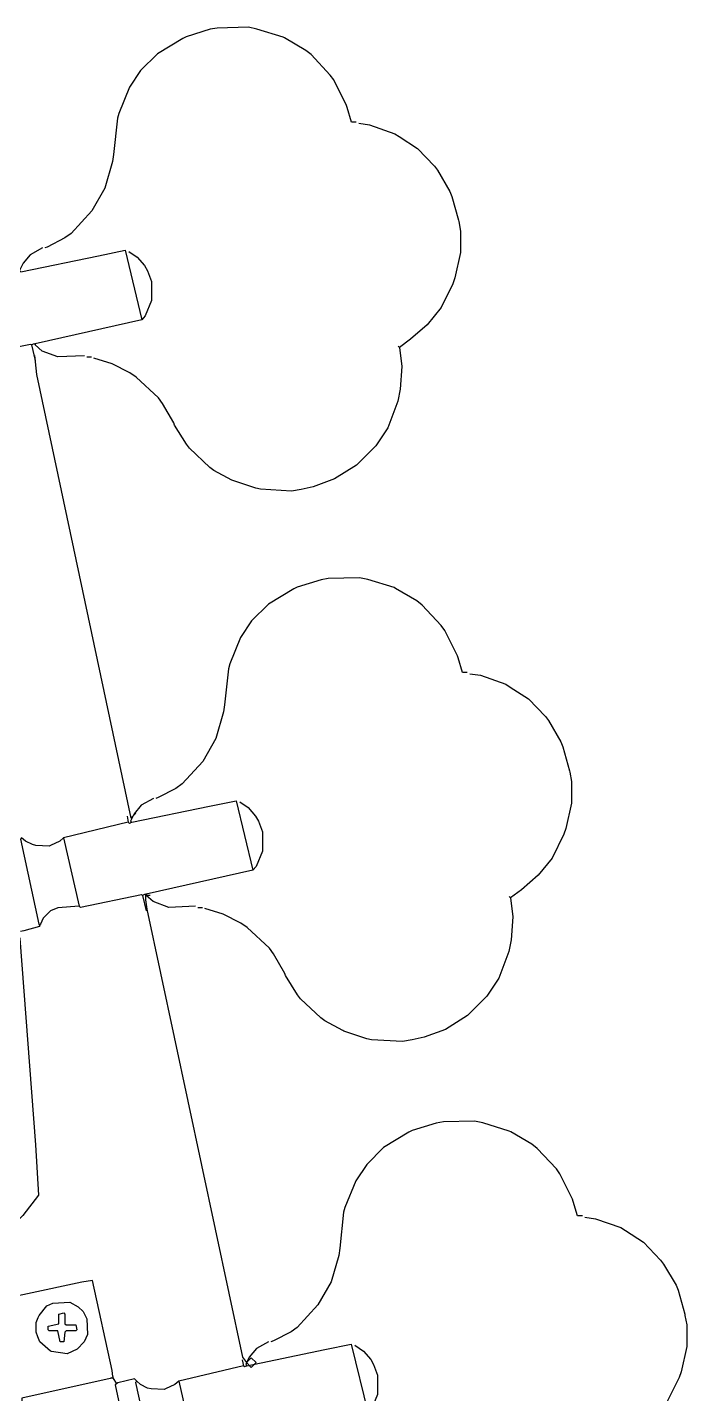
# Model space of a CAD drawing. Extents: x 49 to 882, y -9 to 1184.
# Drawn here: x 620.6 to 676.2, y 1034.9 to 1150.1 of the extents above; entities that cross this region are included whole.
import ezdxf

# ---------------------------------------------------------------- set-up
doc = ezdxf.new("R2010")
doc.units = 0
doc.layers.get('0').update_dxf_attribs({"linetype": 'CONTINUOUS'})
doc.layers.add('HeadStock', color=7, linetype='CONTINUOUS')
doc.layers.add('Hrdware', color=7, linetype='CONTINUOUS')

# ---------------------------------------------------------------- blocks, each defined once
blk = doc.blocks.new('*G2')
at = {"linetype": 'CONTINUOUS'}
for p, q in [((630.249209, 1125.419778, -1), (621.262726, 1123.400012, -1)), ((621.161755, 1123.400012, -1), (620.959811, 1123.299024, -1)), ((620.959811, 1123.299024, -1), (621.262726, 1121.986177, -1)), ((621.161755, 1123.400012, -1), (621.262726, 1123.400012, -1)), ((621.262726, 1123.400012, -1), (621.262726, 1123.299024, -1)), ((651.857154, 1123.198036, -1), (651.958126, 1123.097048, -1)), ((625.60451, 1122.289141, -1), (626.008397, 1122.289141, -1))]:
    blk.add_line(p, q, dxfattribs=at)
for points in [[(648.323145, 1142.082843, -1), (647.919258, 1142.082843, -1), (647.545662, 1143.304801, -1), (647.485079, 1143.48658, -1), (646.424876, 1145.627532, -1), (646.126, 1146.039564, -1), (644.505909, 1147.762828, -1), (644.062643, 1148.117499, -1), (642.274939, 1149.17222, -1), (642.153773, 1149.232813, -1), (639.936434, 1149.917514, -1), (639.235691, 1150.060917, -1), (636.60356, 1150.000829, -1), (635.996821, 1149.897821, -1), (633.975065, 1149.273208, -1), (633.692344, 1149.131825, -1), (631.561841, 1147.839175, -1), (630.148237, 1146.425339, -1), (629.219297, 1145.021602, -1), (628.300455, 1142.79986, -1), (628.194131, 1142.394695, -1), (627.868296, 1139.3501, -1), (627.783479, 1138.756289, -1), (627.13928, 1136.518389, -1), (626.03263, 1134.591533, -1), (624.291878, 1132.690934, -1), (623.76733, 1132.311622, -1), (622.282541, 1131.549766, -1), (622.0705, 1131.479074, -1)], [(648.525088, 1141.981855, -1), (649.424948, 1141.845218, -1), (651.564336, 1141.093158, -1), (651.948029, 1140.850786, -1), (653.472702, 1139.861101, -1), (654.910539, 1138.364455, -1), (655.164988, 1138.025134, -1), (656.219132, 1136.235622, -1), (656.380687, 1135.811471, -1), (656.944614, 1133.809581, -1), (656.963193, 1133.695363, -1), (657.107683, 1132.89291, -1), (657.107683, 1131.075121, -1), (656.633116, 1128.944269, -1), (656.471562, 1128.459525, -1), (655.467903, 1126.447839, -1), (654.305516, 1124.99391, -1), (652.885046, 1123.779728, -1), (651.958126, 1123.097048, -1)], [(621.868557, 1131.479074, -1), (620.840665, 1130.897382, -1), (620.232815, 1130.176326, -1), (619.950094, 1129.560297, -1), (620.051066, 1129.459309, -1)], [(620.051066, 1129.459309, -1), (626.606452, 1130.811037, -1), (628.835605, 1131.277098, -1), (630.249209, 1125.419778, -1)], [(629.13852, 1131.17611, -1), (629.865011, 1130.695809, -1), (630.474476, 1129.979802, -1), (630.723776, 1129.550198, -1), (631.056982, 1128.651403, -1), (631.056982, 1127.03559, -1), (630.52789, 1125.740921, -1), (630.249209, 1125.419778, -1)], [(620.959811, 1123.299024, -1), (620.85884, 1123.349518, -1), (615.709282, 1122.289141, -1), (615.608311, 1122.39013, -1)], [(625.402566, 1122.39013, -1), (623.181189, 1122.289141, -1), (621.858459, 1122.773885, -1), (621.262726, 1123.299024, -1)], [(651.958126, 1123.097048, -1), (652.16007, 1121.481235, -1), (652.01356, 1119.566598, -1), (651.81828, 1118.560351, -1), (650.968603, 1116.320734, -1), (649.962925, 1114.797831, -1), (648.341319, 1113.175959, -1), (646.495557, 1112.008535, -1), (644.697049, 1111.346759, -1), (643.672993, 1111.122969, -1), (642.870672, 1110.978455, -1), (640.237633, 1111.141551, -1), (639.849296, 1111.219312, -1), (637.912961, 1111.867151, -1), (637.832184, 1111.907547, -1), (636.325686, 1112.719492, -1), (635.986421, 1112.973983, -1), (634.263844, 1114.595855, -1), (634.009395, 1114.935175, -1), (633.005736, 1116.542909, -1), (632.945153, 1116.724687, -1), (631.989052, 1118.366151, -1), (631.662812, 1118.85554, -1), (629.7599, 1120.595669, -1), (629.223942, 1120.952965, -1), (627.735013, 1121.713508, -1), (626.21034, 1122.188153, -1)]]:
    blk.add_polyline3d(points, dxfattribs=at)
blk = doc.blocks.new('*G3')
at = {"linetype": 'CONTINUOUS'}
for p, q in [((629.003191, 1083.581945), (629.104163, 1083.077004)), ((629.104163, 1083.077004), (623.65169, 1081.764156)), ((623.65169, 1081.764156), (624.964323, 1076.007825)), ((639.605221, 1079.037473), (630.618738, 1077.017707)), ((630.517767, 1077.017707), (630.315823, 1076.916719)), ((630.315823, 1076.916719), (630.618738, 1075.603872)), ((630.517767, 1077.017707), (630.618738, 1077.017707)), ((630.618738, 1077.017707), (630.618738, 1076.916719)), ((661.213166, 1076.815731), (661.314138, 1076.714743)), ((634.960522, 1075.906836), (635.364409, 1075.906836))]:
    blk.add_line(p, q, dxfattribs=at)
for points in [[(657.679157, 1095.700538), (657.27527, 1095.700538), (656.901674, 1096.922496), (656.841091, 1097.104275), (655.780888, 1099.245227), (655.482012, 1099.657259), (653.861921, 1101.380523), (653.418655, 1101.735194), (651.630951, 1102.789915), (651.509785, 1102.850508), (649.292446, 1103.535209), (648.591703, 1103.678612), (645.959572, 1103.618524), (645.352833, 1103.515516), (643.331077, 1102.890903), (643.048356, 1102.74952), (640.917853, 1101.45687), (639.504249, 1100.043034), (638.575309, 1098.639297), (637.656467, 1096.417555), (637.550143, 1096.01239), (637.224308, 1092.967795), (637.139491, 1092.373984), (636.495292, 1090.136084), (635.388642, 1088.209228), (633.64789, 1086.308629), (633.123342, 1085.929317), (631.638553, 1085.167461), (631.426512, 1085.096769)], [(657.8811, 1095.59955), (658.78096, 1095.462913), (660.920348, 1094.710853), (661.304041, 1094.468481), (662.828714, 1093.478796), (664.266551, 1091.98215), (664.521, 1091.642829), (665.575144, 1089.853317), (665.736699, 1089.429166), (666.300626, 1087.427276), (666.319205, 1087.313058), (666.463695, 1086.510605), (666.463695, 1084.692816), (665.989128, 1082.561964), (665.827574, 1082.07722), (664.823915, 1080.065534), (663.661528, 1078.611605), (662.241058, 1077.397423), (661.314138, 1076.714743)], [(631.224569, 1085.096769), (630.196677, 1084.515077), (629.588827, 1083.794021), (629.306106, 1083.177992), (629.407078, 1083.077004)], [(629.407078, 1083.077004), (635.962464, 1084.428732), (638.191617, 1084.894793), (639.605221, 1079.037473)], [(638.494532, 1084.793805), (639.221023, 1084.313504), (639.830488, 1083.597497), (640.079788, 1083.167893), (640.412994, 1082.269098), (640.412994, 1080.653285), (639.883902, 1079.358616), (639.605221, 1079.037473)], [(629.407078, 1083.077004), (629.205134, 1082.976016), (629.104163, 1083.077004)], [(620.117681, 1081.764156), (620.016709, 1081.663168), (621.570159, 1074.500777), (621.632256, 1074.392012)], [(623.65169, 1081.764156), (623.3306, 1081.485429), (622.551099, 1081.12793), (622.44003, 1081.057238), (621.320456, 1081.122578), (621.035311, 1081.193875), (620.438771, 1081.485429), (620.117681, 1081.764156)], [(630.315823, 1076.916719), (630.214852, 1076.967213), (625.065294, 1075.906836), (624.964323, 1076.007825)], [(634.758578, 1076.007825), (632.537201, 1075.906836), (631.214471, 1076.39158), (630.618738, 1076.916719)], [(661.314138, 1076.714743), (661.516082, 1075.09893), (661.369572, 1073.184293), (661.174292, 1072.178046), (660.324615, 1069.938429), (659.318937, 1068.415526), (657.697331, 1066.793654), (655.851569, 1065.62623), (654.053061, 1064.964454), (653.029005, 1064.740664), (652.226684, 1064.59615), (649.593645, 1064.759246), (649.205308, 1064.837007), (647.268973, 1065.484846), (647.188196, 1065.525242), (645.681698, 1066.337187), (645.342433, 1066.591678), (643.619856, 1068.21355), (643.365407, 1068.55287), (642.361748, 1070.160604), (642.301165, 1070.342382), (641.345064, 1071.983846), (641.018824, 1072.473235), (639.115912, 1074.213364), (638.579954, 1074.57066), (637.091025, 1075.331203), (635.566352, 1075.805848)], [(624.964323, 1076.007825), (623.156929, 1075.87654), (622.541002, 1075.603872), (621.935171, 1074.997942), (621.713034, 1074.503099), (621.632256, 1074.392012)], [(621.632256, 1074.392012), (621.632256, 1074.291024), (620.310738, 1073.92272), (620.016709, 1073.887071)], [(619.915737, 1073.382129), (619.975815, 1073.274274), (621.275018, 1055.914491), (621.531284, 1051.66965), (620.218652, 1049.95285), (618.704077, 1048.438026), (616.700192, 1046.899873), (615.356461, 1046.037635), (612.453928, 1044.681262), (611.424016, 1044.327803), (608.5128, 1043.650676), (604.971924, 1043.388612), (601.934998, 1043.753685), (600.92417, 1043.958893), (597.914002, 1044.933732), (597.590892, 1045.085215), (595.379612, 1046.216284), (588.109649, 1066.514927)]]:
    blk.add_lwpolyline(points, dxfattribs=at)
blk = doc.blocks.new('*G4')
at = {"linetype": 'CONTINUOUS'}
for p, q in [((638.808457, 1037.292048), (633.355984, 1035.9792)), ((638.707485, 1037.796989), (638.808457, 1037.292048)), ((627.701569, 1036.282165), (627.80254, 1036.282165)), ((627.80254, 1036.383153), (627.80254, 1036.282165)), ((627.80254, 1036.282165), (628.105455, 1035.777224)), ((633.355984, 1035.9792), (634.668617, 1030.222869))]:
    blk.add_line(p, q, dxfattribs=at)
for points in [[(667.383451, 1049.915582), (666.979564, 1049.915582), (666.605968, 1051.13754), (666.545385, 1051.319319), (665.485182, 1053.460271), (665.186306, 1053.872303), (663.566215, 1055.595567), (663.122949, 1055.950238), (661.335245, 1057.004959), (661.214079, 1057.065552), (658.99674, 1057.750253), (658.295997, 1057.893656), (655.663866, 1057.833568), (655.057127, 1057.73056), (653.035371, 1057.105947), (652.75265, 1056.964564), (650.622147, 1055.671914), (649.208543, 1054.258078), (648.279603, 1052.854341), (647.360761, 1050.632599), (647.254437, 1050.227434), (646.928602, 1047.182839), (646.843785, 1046.589028), (646.199586, 1044.351128), (645.092936, 1042.424272), (643.352184, 1040.523673), (642.827636, 1040.144361), (641.342847, 1039.382505), (641.130806, 1039.311813)], [(667.585394, 1049.814594), (668.485254, 1049.677957), (670.624642, 1048.925897), (671.008335, 1048.683525), (672.533008, 1047.69384), (673.970845, 1046.197194), (674.225294, 1045.857873), (675.279438, 1044.068361), (675.440993, 1043.64421), (676.00492, 1041.64232), (676.023499, 1041.528102), (676.167989, 1040.725649), (676.167989, 1038.90786), (675.693422, 1036.777008), (675.531868, 1036.292264), (674.528209, 1034.280578), (673.365822, 1032.826649), (671.945352, 1031.612467), (671.018432, 1030.929787)], [(627.80254, 1036.383153), (627.740443, 1036.895871), (626.086021, 1044.462215), (625.185051, 1044.322347), (594.279933, 1037.696001), (594.178961, 1037.595013), (595.915674, 1029.627038), (595.996452, 1029.515951)], [(623.965615, 1038.301931), (622.642886, 1038.483709), (622.562109, 1038.524105), (621.643266, 1039.311813), (621.476966, 1039.724653), (621.340351, 1040.11972), (621.340351, 1040.927626), (621.512003, 1041.341678), (621.582683, 1041.513358), (622.249096, 1042.341462), (622.743858, 1042.563636), (624.167559, 1042.644426), (624.88991, 1042.263802), (625.301572, 1041.852072), (625.611454, 1041.240689), (625.682134, 1039.917743), (625.399414, 1039.301715), (624.788939, 1038.682555), (623.965615, 1038.301931)], [(623.6627, 1039.311813), (623.359785, 1039.311813), (623.157842, 1040.220708), (622.45104, 1040.220708), (622.350068, 1040.321696), (622.350068, 1040.624661), (623.258813, 1040.826637), (623.258813, 1041.634544), (623.6627, 1041.735532), (623.763672, 1041.634544), (623.763672, 1040.826637), (623.864644, 1040.725649), (624.672417, 1040.725649), (624.773389, 1040.321696), (624.672417, 1040.220708), (623.864644, 1040.220708), (623.763672, 1040.11972), (623.6627, 1039.311813)], [(640.928863, 1039.311813), (639.900971, 1038.730121), (639.293121, 1038.009065), (639.0104, 1037.393036), (639.111372, 1037.292048)], [(639.111372, 1037.292048), (645.666758, 1038.643776), (647.895911, 1039.109837), (649.309515, 1033.252517)], [(648.198826, 1039.008849), (648.925317, 1038.528548), (649.534782, 1037.812541), (649.784082, 1037.382937), (650.117288, 1036.484142), (650.117288, 1034.868329), (649.588196, 1033.57366), (649.309515, 1033.252517)], [(639.111372, 1037.292048), (638.909428, 1037.19106), (638.808457, 1037.292048)], [(627.701569, 1036.282165), (627.591711, 1036.216826), (620.12869, 1034.565364), (620.12869, 1034.161411)], [(629.821975, 1035.9792), (629.620031, 1036.181177), (628.215313, 1035.842563), (628.105455, 1035.777224)], [(628.105455, 1035.777224), (628.004484, 1035.676235), (629.579642, 1028.324289), (629.721003, 1028.102115)], [(629.821975, 1035.9792), (629.721003, 1035.878212), (631.274453, 1028.715821), (631.33655, 1028.607056)], [(633.355984, 1035.9792), (633.034894, 1035.700473), (632.255393, 1035.342974), (632.144324, 1035.272282), (631.02475, 1035.337622), (630.739605, 1035.408919), (630.143065, 1035.700473), (629.821975, 1035.9792)]]:
    blk.add_lwpolyline(points, dxfattribs=at)

msp = doc.modelspace()

# ---------------------------------------------------------------- linework, layer by layer
at = {"layer": 'HeadStock', "linetype": 'CONTINUOUS'}
for p, q in [((629.732155, 1083.838069, -1), (629.326139, 1083.432116, -1)), ((630.544185, 1076.936871, -1), (630.950201, 1076.936871, -1)), ((630.544185, 1076.936871, -1), (630.544185, 1076.530918, -1)), ((639.476522, 1037.965399, -1), (639.070506, 1037.559446, -1)), ((639.476522, 1037.965399, -1), (639.882537, 1037.559446, -1))]:
    msp.add_line(p, q, dxfattribs=at)
for points in [[(621.205834, 1122.403588, -1), (621.36215, 1120.811035, -1), (629.326139, 1083.432116, -1)], [(630.544185, 1076.530918, -1), (630.66599, 1075.759608, -1), (638.745694, 1038.005994, -1), (639.070506, 1037.559446, -1)], [(639.882537, 1037.559446, -1), (639.476522, 1037.153493, -1), (639.070506, 1037.559446, -1)]]:
    msp.add_polyline3d(points, dxfattribs=at)

# ---------------------------------------------------------------- block references
at = {"layer": 'Hrdware', "color": 7, "linetype": 'CONTINUOUS'}
for name in ['*G2', '*G3', '*G4']:
    msp.add_blockref(name, (0, 0), dxfattribs=at)

doc.saveas('drawing.dxf')
